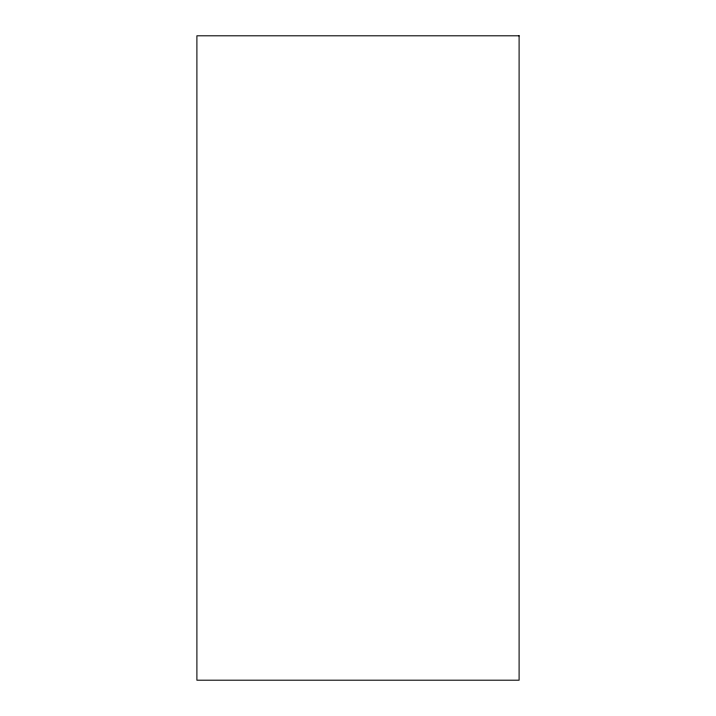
<?xml version="1.0" encoding="UTF-8"?>
<svg xmlns="http://www.w3.org/2000/svg" width="716" height="716" viewBox="0 0 716 716"><rect width="100%" height="100%" fill="white"/><g stroke="black" fill="none" stroke-linecap="round" stroke-linejoin="round"><path stroke-width="1.07" d="M519.1 35.8L196.9 35.8L196.9 680.2L519.1 680.2L519.1 35.8"/></g></svg>
